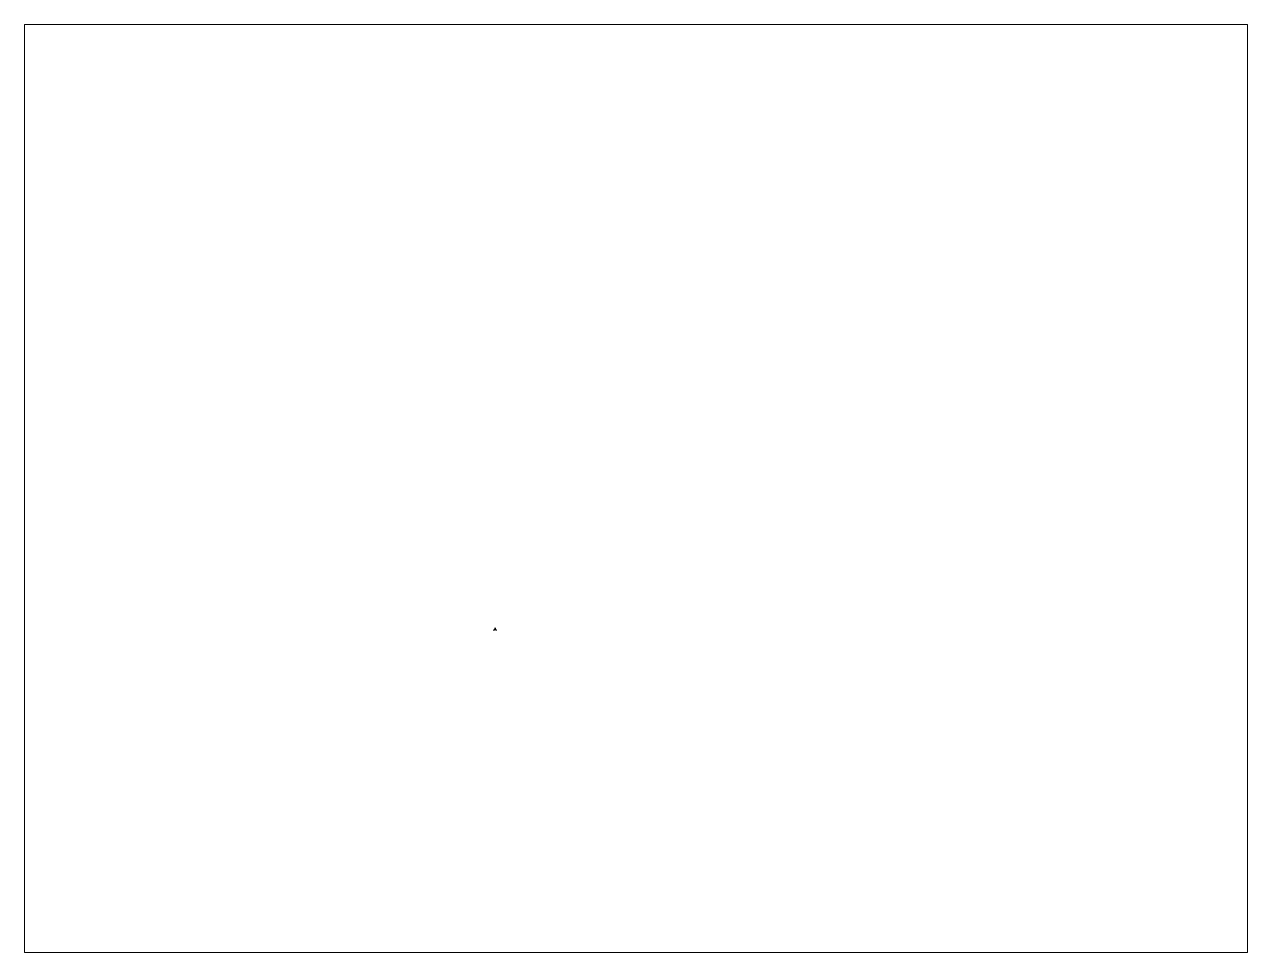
# Paper-space layout 'Layout2' of a CAD drawing. Extents: x 26 to 231, y 20 to 176.
# The model-space entities are those that its viewports show. They can reach past a viewport. Long polylines and large blocks are cut down to what shows.
import ezdxf

# ---------------------------------------------------------------- set-up
doc = ezdxf.new("R2010")
doc.units = 13
doc.layers.add('MAGNET', color=11, linetype='Continuous')

msp = doc.modelspace()

# ---------------------------------------------------------------- linework, layer by layer
at = {"layer": 'MAGNET'}
for points in [[(-470.3, -470.5), (-470.6, -470), (-474.9, -472.5), (-474.6, -473)], [(-470.2, -469.5), (-469.7, -469.5), (-469.7, -464.5), (-470.2, -464.5)], [(-469.4, -470), (-469.7, -470.5), (-465.4, -473), (-465.1, -472.5)]]:
    msp.add_lwpolyline(points, close=True, dxfattribs=at)

psp = doc.layouts.new('Layout2')

# ---------------------------------------------------------------- viewports
at = {"layer": '0', "view_target_point": (-10, -10)}
psp.add_viewport(center=(128.5, 97.5), size=(205.6, 156), view_center_point=(0, 0), view_height=3030, dxfattribs=at)

doc.saveas('drawing.dxf')
